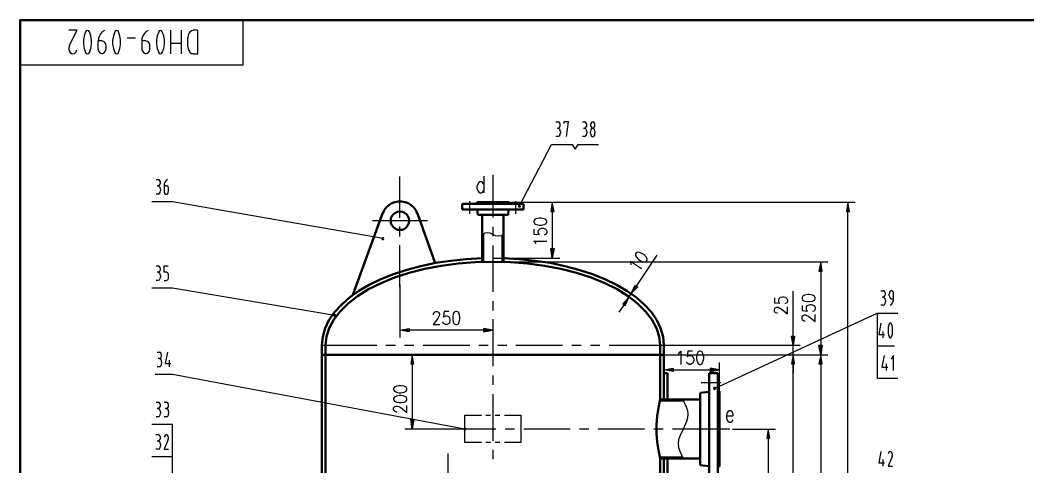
# Model space of a CAD drawing. Header units: millimetres. Extents: x -830 to 4759, y -3917 to 4295.
# Drawn here: x -830 to 1881, y 3094 to 4295 of the extents above; entities that cross this region are included whole.
import ezdxf

# ---------------------------------------------------------------- set-up
doc = ezdxf.new("R2010")
doc.units = ezdxf.units.MM
doc.layers.add('1', color=7, linetype='Continuous')

msp = doc.modelspace()

# ---------------------------------------------------------------- hatches: boundary and pattern name
h = msp.add_hatch(color=0)
h.dxf.hatch_style = 2
h.paths.add_polyline_path([(442, 3802.8), (440, 3804.1), (440, 3806.7), (442, 3808), (444.6, 3806.7), (444.6, 3804.1)])
h = msp.add_hatch(color=0)
h.dxf.hatch_style = 2
h.paths.add_polyline_path([(597.7, 3780.6), (606.2, 3780.6), (601.6, 3805.4)])
h = msp.add_hatch(color=0)
h.dxf.hatch_style = 2
h.paths.add_polyline_path([(1392.6, 3780.6), (1401.1, 3780.6), (1396.5, 3805.4)])
h = msp.add_hatch(color=0)
h.dxf.hatch_style = 2
h.paths.add_polyline_path([(597.7, 3680.9), (606.2, 3680.9), (601.6, 3655.5)])
h = msp.add_hatch(color=0)
h.dxf.hatch_style = 2
h.paths.add_polyline_path([(1319, 3620.3), (1327.5, 3620.3), (1323.6, 3645.7)])
h = msp.add_hatch(color=0)
h.dxf.hatch_style = 2
h.paths.add_polyline_path([(824.4, 3582.5), (831.6, 3578), (814, 3559.7)])
h = msp.add_hatch(color=0)
h.dxf.hatch_style = 2
h.paths.add_polyline_path([(791.2, 3532.3), (797.7, 3527.8), (808.2, 3551.2)])
h = msp.add_hatch(color=0)
h.dxf.hatch_style = 2
h.paths.add_polyline_path([(216.5, 3465.9), (216.5, 3457.4), (191.7, 3461.3)])
h = msp.add_hatch(color=0)
h.dxf.hatch_style = 2
h.paths.add_polyline_path([(416.5, 3465.9), (416.5, 3457.4), (442, 3461.3)])
h = msp.add_hatch(color=0)
h.dxf.hatch_style = 2
h.paths.add_polyline_path([(1244.7, 3445.7), (1253.2, 3445.7), (1249.3, 3420.9)])
h = msp.add_hatch(color=0)
h.dxf.hatch_style = 2
h.paths.add_polyline_path([(1319, 3420.9), (1327.5, 3420.9), (1323.6, 3395.5)])
h = msp.add_hatch(color=0)
h.dxf.hatch_style = 2
h.paths.add_polyline_path([(221.1, 3370.8), (229.5, 3370.8), (225, 3395.5)])
h = msp.add_hatch(color=0)
h.dxf.hatch_style = 2
h.paths.add_polyline_path([(1244.7, 3370.8), (1253.2, 3370.8), (1249.3, 3395.5)])
h = msp.add_hatch(color=0)
h.dxf.hatch_style = 2
h.paths.add_polyline_path([(1244.7, 3370.8), (1253.2, 3370.8), (1249.3, 3395.5)])
h = msp.add_hatch(color=0)
h.dxf.hatch_style = 2
h.paths.add_polyline_path([(1319, 3370.8), (1327.5, 3370.8), (1323.6, 3395.5)])
h = msp.add_hatch(color=0)
h.dxf.hatch_style = 2
h.paths.add_polyline_path([(926.7, 3359), (926.7, 3350.6), (901.3, 3354.5)])
h = msp.add_hatch(color=0)
h.dxf.hatch_style = 2
h.paths.add_polyline_path([(1026.4, 3359), (1026.4, 3350.6), (1051.2, 3354.5)])
h = msp.add_hatch(color=0)
h.dxf.hatch_style = 2
h.paths.add_polyline_path([(221.1, 3220.9), (229.5, 3220.9), (225, 3195.5)])
h = msp.add_hatch(color=0)
h.dxf.hatch_style = 2
h.paths.add_polyline_path([(1051.2, 3192.9), (1049.2, 3194.2), (1049.2, 3196.8), (1051.2, 3198.1), (1053.8, 3196.8), (1053.8, 3194.2)])
h = msp.add_hatch(color=0)
h.dxf.hatch_style = 2
h.paths.add_polyline_path([(1178.3, 3170.7), (1186.7, 3170.7), (1182.2, 3195.5)])

# ---------------------------------------------------------------- linework, layer by layer
at = {"layer": '1', "color": 0, "lineweight": 25}
for points in [[(-830, 4175.5), (-229.8, 4175.5), (-229.8, 4295.4)], [(-697.7, 4226.3), (-676.8, 4268), (-699, 4268)], [(-654, 4264.1), (-657.9, 4253), (-659.9, 4241.9), (-659.9, 4230.2), (-657.9, 4219.1), (-654, 4208.1), (-652.1, 4205.5), (-648.8, 4204.8), (-645.6, 4205.5), (-643.6, 4208.1), (-639.7, 4219.1), (-637.7, 4230.2), (-637.7, 4241.9), (-639.7, 4253), (-643.6, 4264.1), (-645.6, 4266.7), (-648.8, 4267.4), (-652.1, 4266.7), (-654, 4264.1)], [(-603.2, 4267.4), (-609.1, 4264.1), (-613.6, 4258.9), (-616.9, 4253), (-619.5, 4245.9), (-620.2, 4238)], [(-564.8, 4264.1), (-566.7, 4266.7), (-570, 4267.4), (-573.2, 4266.7), (-575.2, 4264.1), (-579.1, 4253), (-581.1, 4241.9), (-581.1, 4230.2), (-579.1, 4219.1), (-575.2, 4208.1), (-573.2, 4205.5), (-570, 4204.8), (-566.7, 4205.5), (-564.8, 4208.1)], [(-565.4, 4208.1), (-561.5, 4219.1), (-559.6, 4230.2), (-559.6, 4241.9), (-561.5, 4253), (-565.4, 4264.1)], [(-485.9, 4267.4), (-491.8, 4264.1), (-496.4, 4258.9), (-499.6, 4253), (-502.2, 4245.9), (-502.9, 4238)], [(-457.3, 4264.1), (-461.2, 4253), (-463.1, 4241.9), (-463.1, 4230.2), (-461.2, 4219.1), (-457.3, 4208.1)], [(-447.5, 4264.1), (-449.4, 4266.7), (-452.7, 4267.4), (-456, 4266.7), (-457.9, 4264.1)], [(-457.9, 4208.1), (-456, 4205.5), (-452.7, 4204.8), (-449.4, 4205.5), (-447.5, 4208.1), (-443.6, 4219.1), (-441.6, 4230.2), (-441.6, 4241.9), (-443.6, 4253), (-447.5, 4264.1)], [(-424.7, 4204.8), (-424.7, 4268)], [(-396.7, 4268), (-396.7, 4204.8)], [(-364.1, 4267.4), (-368.6, 4266.7), (-373.2, 4263.4), (-376.5, 4259.5), (-378.4, 4254.3), (-379.1, 4248.5)], [(-351.7, 4268), (-364.1, 4268)], [(-364.1, 4204.8), (-351.7, 4204.8), (-351.7, 4268)], [(-609.7, 4240), (-620.8, 4240)], [(-620.8, 4238), (-620.8, 4219.1)], [(-598.7, 4225.7), (-599.3, 4230.9), (-601.9, 4235.4), (-605.2, 4238), (-609.7, 4239.3)], [(-519.8, 4247.2), (-542, 4247.2)], [(-491.8, 4240), (-502.9, 4240)], [(-502.9, 4238), (-502.9, 4219.1)], [(-480.7, 4225.7), (-481.4, 4230.9), (-484, 4235.4), (-487.2, 4238), (-491.8, 4239.3)], [(-396.7, 4232.8), (-424.7, 4232.8)], [(-379.7, 4248.5), (-379.7, 4224.3)], [(-697, 4225.7), (-699, 4221.1), (-699, 4216.5), (-697.7, 4212), (-695.1, 4208.1), (-691.8, 4205.5), (-687.9, 4204.8), (-683.4, 4206.1), (-679.5, 4210), (-677.5, 4215.2)], [(-620.8, 4219.1), (-620.2, 4214.6), (-618.2, 4210.7), (-615.6, 4207.4), (-611.7, 4205.5), (-607.8, 4205.5), (-603.9, 4207.4), (-601.3, 4210.7), (-599.3, 4214.6), (-598.7, 4219.1)], [(-598.7, 4219.1), (-598.7, 4225.7)], [(-502.9, 4219.1), (-502.2, 4214.6), (-500.3, 4210.7), (-497.7, 4207.4), (-493.7, 4205.5), (-489.8, 4205.5), (-485.9, 4207.4), (-483.3, 4210.7), (-481.4, 4214.6), (-480.7, 4219.1)], [(-480.7, 4219.1), (-480.7, 4225.7)], [(-379.1, 4224.3), (-378.4, 4218.5), (-376.5, 4213.3), (-373.2, 4209.4), (-368.6, 4206.1), (-364.1, 4205.5)], [(611.4, 4021.7), (617.2, 4021.7)], [(617.2, 4004.8), (619.8, 4005.4), (621.8, 4008), (623.1, 4011.3), (623.1, 4015.2), (621.8, 4018.4), (619.8, 4021), (617.2, 4021.7)], [(639.4, 3982.6), (645.3, 4021.7), (632.9, 4021.7), (632.9, 4017.1)], [(682.4, 4021.7), (688.3, 4021.7)], [(688.3, 4004.8), (690.9, 4005.4), (692.8, 4008), (694.1, 4011.3), (694.1, 4015.2), (692.8, 4018.4), (690.9, 4021), (688.3, 4021.7)], [(710.4, 4021.7), (707.8, 4021), (705.9, 4018.4), (704.5, 4015.2), (704.5, 4011.3), (705.9, 4008), (707.8, 4005.4), (710.4, 4004.8), (713, 4005.4), (715, 4008), (716.3, 4011.3), (716.3, 4015.2), (715, 4018.4), (713, 4021), (710.4, 4021.7)], [(617.2, 4004.1), (614.6, 4004.1)], [(623.1, 3995.6), (622.4, 4000.2), (619.8, 4002.8), (617.2, 4004.1)], [(617.2, 3982.6), (620.5, 3983.9), (622.4, 3987.2), (623.1, 3991.1)], [(623.7, 3995.6), (623.7, 3991.1)], [(688.3, 4004.1), (685.7, 4004.1)], [(694.1, 3995.6), (693.5, 4000.2), (690.9, 4002.8), (688.3, 4004.1)], [(688.3, 3982.6), (691.5, 3983.9), (693.5, 3987.2), (694.1, 3991.1)], [(694.8, 3995.6), (694.8, 3991.1)], [(703.9, 3991.1), (703.9, 3995.6)], [(716.3, 3995.6), (715.6, 3999.5), (714.3, 4002.2), (711.7, 4004.1), (709.1, 4004.1), (706.5, 4002.2), (705.2, 3999.5), (704.5, 3995.6)], [(704.5, 3991.1), (705.2, 3987.2), (706.5, 3984.6), (709.1, 3982.6), (711.7, 3982.6), (714.3, 3984.6), (715.6, 3987.2), (716.3, 3991.1)], [(716.3, 3995.6), (716.3, 3991.1)], [(513, 3795.6), (599.6, 3961.1), (655, 3961.1)], [(617.2, 3982.6), (611.4, 3982.6)], [(655, 3961.1), (662.8, 3948.1), (670.7, 3961.1), (726.1, 3961.1)], [(688.3, 3982.6), (682.4, 3982.6)], [(442, 3879), (442, 3764.3)], [(-464.4, 3866.6), (-458.6, 3866.6)], [(-458.6, 3849.7), (-461.8, 3849.7)], [(-458.6, 3849.7), (-456, 3850.3), (-454, 3852.9), (-452.7, 3856.2), (-452.7, 3860.1), (-454, 3863.4), (-456, 3866), (-458.6, 3866.6)], [(-433.8, 3866.6), (-437.1, 3864), (-440.3, 3860.1), (-442.3, 3854.9), (-442.9, 3849.7)], [(-442.9, 3849.7), (-442.9, 3836)], [(-437.1, 3849.7), (-442.9, 3849.7)], [(191.7, 3763.7), (191.7, 3874.4)], [(191.7, 3765), (191.7, 3872.5)], [(417.2, 3854.2), (413.9, 3858.8), (411.3, 3860.8), (406.8, 3860.8), (403.5, 3858.8), (400.9, 3854.2), (398.9, 3847.7), (398.9, 3843.8), (400.9, 3837.3), (403.5, 3832.7), (406.8, 3830.8), (411.3, 3830.8), (413.9, 3832.7), (417.2, 3837.3)], [(417.2, 3875.7), (417.2, 3830.8)], [(-458.6, 3827.5), (-464.4, 3827.5)], [(-452.7, 3840.6), (-453.3, 3845.1), (-456, 3847.7), (-458.6, 3849)], [(-458.6, 3827.5), (-455.3, 3828.8), (-453.3, 3832.1), (-452.7, 3836)], [(-452, 3840.6), (-452, 3836)], [(-442.9, 3836), (-442.3, 3832.1), (-441, 3829.5), (-438.4, 3827.5), (-435.8, 3827.5), (-433.1, 3829.5), (-431.8, 3832.1), (-431.2, 3836)], [(-430.5, 3841.2), (-431.2, 3845.1), (-433.1, 3848.4), (-436.4, 3849)], [(-430.5, 3836), (-430.5, 3840.6)], [(145.5, 3707.6), (-420.1, 3806.7), (-475.5, 3806.7)], [(379.4, 3774.7), (379.4, 3808.6)], [(485, 3805.4), (621.8, 3805.4)], [(503.9, 3774.7), (503.9, 3808.6)], [(513, 3798.2), (511, 3797.5), (510.4, 3795.6), (511, 3793.6), (513, 3793), (514.9, 3793.6), (515.6, 3795.6), (514.9, 3797.5), (513, 3798.2)], [(513, 3796.9), (511.7, 3796.2), (512.3, 3794.3), (513.6, 3794.3), (514.3, 3796.2), (513, 3796.9)], [(553.4, 3805.4), (1416.7, 3805.4)], [(597.7, 3780.6), (606.2, 3780.6), (601.6, 3805.4), (597.7, 3780.6)], [(1392.6, 3780.6), (1401.1, 3780.6), (1396.5, 3805.4), (1392.6, 3780.6)], [(601.6, 3780.6), (601.6, 3680.9)], [(1396.5, -178.5), (1396.5, 3780.6)], [(266, 3755.8), (117.5, 3755.8)], [(552.1, 3751.9), (553.4, 3748), (558.6, 3745.4), (567.1, 3744.1), (571.6, 3744.1), (580.1, 3745.4), (585.3, 3748), (586.6, 3751.9), (586.6, 3754.5), (585.3, 3758.5), (580.1, 3761.1), (571.6, 3762.4), (567.1, 3762.4), (558.6, 3761.1), (553.4, 3758.5), (552.1, 3754.5), (552.1, 3751.9)], [(191.7, 3715.4), (191.7, 3740.2)], [(191.7, 3713.5), (191.7, 3738.3)], [(470, 3718.7), (462.8, 3715.4), (455.6, 3714.1), (448.5, 3715.4), (442, 3718.7), (434.8, 3722), (427.6, 3723.3), (420.5, 3722), (413.3, 3718.7)], [(442, 3739.6), (442, 3714.1)], [(552.1, 3733), (552.1, 3720), (567.1, 3718.7), (565.1, 3720), (563.8, 3723.9), (563.8, 3727.8), (565.1, 3731.7), (568.4, 3734.3), (573.6, 3735.6), (576.8, 3735.6), (582, 3734.3), (585.3, 3731.7), (586.6, 3727.8), (586.6, 3723.9), (585.3, 3720), (583.4, 3718.7), (580.1, 3717.4)], [(145.5, 3710.2), (143.5, 3709.6), (142.9, 3707.6), (143.5, 3705.7), (145.5, 3705), (147.4, 3705.7), (148.1, 3707.6), (147.4, 3709.6), (145.5, 3710.2)], [(145.5, 3708.9), (144.2, 3708.3), (144.8, 3706.3), (146.1, 3706.3), (146.8, 3708.3), (145.5, 3708.9)], [(191.7, 3583.2), (191.7, 3690)], [(191.7, 3577.3), (191.7, 3688.1)], [(442, 3689.4), (442, 3564.3)], [(558.6, 3694.6), (556.6, 3697.2), (552.1, 3701.1), (586.6, 3701.1)], [(597.7, 3680.9), (606.2, 3680.9), (601.6, 3655.5), (597.7, 3680.9)], [(825.7, 3666.6), (825.1, 3662.7), (827.7, 3657.5), (833.6, 3651.6), (838.1, 3649), (845.3, 3645.1), (851.2, 3645.1), (854.4, 3647), (856.4, 3649.6), (857, 3653.5), (854.4, 3658.8), (847.9, 3664.6), (844, 3667.2), (836.2, 3670.5), (831, 3671.1), (827, 3669.2), (825.7, 3666.6)], [(827.7, 3579.9), (883.7, 3663.3)], [(-464.4, 3634.6), (-458.6, 3634.6)], [(-458.6, 3617.1), (-456, 3617.7), (-454, 3620.3), (-452.7, 3623.6), (-452.7, 3627.5), (-454, 3630.7), (-456, 3633.3), (-458.6, 3634)], [(-436.4, 3617.1), (-442.9, 3617.1), (-442.9, 3634.6), (-431.8, 3634.6)], [(442, 3655.5), (621.8, 3655.5)], [(442, 3645.7), (1343.1, 3645.7)], [(814, 3637.3), (814, 3640.5), (812.1, 3647), (841.4, 3627.5)], [(1319, 3620.3), (1327.5, 3620.3), (1323.6, 3645.7), (1319, 3620.3)], [(-458.6, 3617.1), (-461.2, 3617.1)], [(-452.7, 3608.6), (-453.3, 3613.1), (-456, 3615.8), (-458.6, 3617.1)], [(-452, 3608.6), (-452, 3604)], [(-430.5, 3608.6), (-431.2, 3613.1), (-433.8, 3615.8), (-436.4, 3617.1)], [(-430.5, 3604), (-430.5, 3608.6)], [(1323.6, 3620.3), (1323.6, 3420.9)], [(-458.6, 3594.9), (-464.4, 3594.9)], [(-458.6, 3595.6), (-455.3, 3596.9), (-453.3, 3600.1), (-452.7, 3604)], [(-442.9, 3594.9), (-436.4, 3594.9)], [(-436.4, 3595.6), (-433.1, 3596.9), (-431.2, 3600.1), (-430.5, 3604)], [(191.7, 3583.2), (191.7, 3441.8)], [(824.4, 3582.5), (831.6, 3578), (814, 3559.7), (824.4, 3582.5)], [(16.5, 3501.1), (-420.1, 3574.1), (-475.5, 3574.1)], [(791.2, 3532.3), (797.7, 3527.8), (808.2, 3551.2), (791.2, 3532.3)], [(802.9, 3554.5), (825.1, 3540.2)], [(808.2, 3563), (830.3, 3548)], [(808.2, 3551.2), (814, 3559.7)], [(1199.1, 3548), (1199.1, 3535), (1214.1, 3533.7), (1212.1, 3535), (1210.8, 3538.9), (1210.8, 3542.8), (1212.1, 3546.7), (1215.4, 3549.9), (1220.6, 3551.2), (1223.9, 3551.2), (1229.1, 3549.9), (1232.3, 3546.7), (1234.3, 3542.8), (1234.3, 3538.9), (1232.3, 3535), (1230.4, 3533.7), (1227.1, 3532.3)], [(1249.3, 3445.7), (1249.3, 3566.2)], [(1273.4, 3546), (1274.7, 3542.1), (1279.9, 3539.5), (1288.4, 3538.2), (1292.9, 3538.2), (1301.4, 3539.5), (1306.6, 3542.1), (1308.6, 3546), (1308.6, 3549.3), (1306.6, 3553.2), (1301.4, 3555.8), (1292.9, 3557.1), (1288.4, 3557.1), (1279.9, 3555.8), (1274.7, 3553.2), (1273.4, 3549.3), (1273.4, 3546)], [(1485.8, 3567.5), (1491.7, 3567.5)], [(1491.7, 3550.6), (1494.3, 3551.2), (1496.2, 3553.9), (1497.5, 3557.1), (1497.5, 3561), (1496.2, 3564.3), (1494.3, 3566.9), (1491.7, 3567.5)], [(1507.3, 3559.1), (1507.3, 3554.5)], [(1519.7, 3559.1), (1519, 3563), (1517.7, 3565.6), (1515.1, 3567.5), (1512.5, 3567.5), (1509.9, 3565.6), (1508.6, 3563), (1508, 3559.1)], [(1508, 3554.5), (1508.6, 3549.9), (1511.2, 3547.3), (1513.8, 3546)], [(1519.7, 3546.7), (1519.7, 3559.1)], [(442, 3539.5), (442, 3514.1)], [(794.5, 3530.4), (780.8, 3509.5)], [(1207.6, 3506.9), (1205.6, 3506.9), (1202.4, 3508.2), (1200.4, 3509.5), (1199.1, 3512.1), (1199.1, 3517.4), (1200.4, 3520.6), (1202.4, 3521.9), (1205.6, 3523.2), (1208.9, 3523.2), (1212.1, 3521.9), (1217.4, 3518.7), (1234.3, 3505.6), (1234.3, 3524.5)], [(1273.4, 3527.8), (1273.4, 3514.1), (1288.4, 3512.8), (1286.4, 3514.1), (1285.1, 3518), (1285.1, 3522.6), (1286.4, 3526.5), (1289.7, 3529.1), (1294.9, 3530.4), (1298.2, 3530.4), (1303.4, 3529.1), (1306.6, 3526.5), (1308.6, 3522.6), (1308.6, 3518), (1306.6, 3514.1), (1304.7, 3512.8), (1301.4, 3511.5)], [(1491.7, 3528.4), (1485.8, 3528.4)], [(1491.7, 3549.9), (1489.1, 3549.9)], [(1497.5, 3541.5), (1496.9, 3546), (1494.3, 3548.6), (1491.7, 3549.9)], [(1491.7, 3528.4), (1494.9, 3529.7), (1496.9, 3533), (1497.5, 3536.9)], [(1498.2, 3541.5), (1498.2, 3536.9)], [(1510.6, 3528.4), (1514.5, 3531), (1517.1, 3535.6), (1519, 3540.8), (1519.7, 3546.7)], [(1513.8, 3546), (1519.7, 3546)], [(16.5, 3503.7), (14.5, 3503), (13.9, 3501.1), (14.5, 3499.1), (16.5, 3498.5), (18.4, 3499.1), (19.1, 3501.1), (18.4, 3503), (16.5, 3503.7)], [(16.5, 3502.4), (15.2, 3501.7), (15.8, 3499.8), (17.1, 3499.8), (17.8, 3501.7), (16.5, 3502.4)], [(282.3, 3503), (282.3, 3505), (283.6, 3508.2), (284.9, 3510.2), (287.5, 3511.5), (292.7, 3511.5), (295.3, 3510.2), (296.6, 3508.2), (297.9, 3505), (297.9, 3501.7), (296.6, 3498.5), (294, 3493.3), (281, 3476.3), (299.3, 3476.3)], [(323.4, 3511.5), (310.3, 3511.5), (308.4, 3496.5), (310.3, 3498.5), (314.2, 3499.8), (318.1, 3499.8), (322.1, 3498.5), (324.7, 3495.2), (326, 3490), (326, 3486.7), (324.7, 3481.5), (322.1, 3478.3), (318.1, 3476.3), (314.2, 3476.3), (310.3, 3478.3), (308.4, 3480.2), (307.1, 3483.5)], [(342.3, 3511.5), (337.7, 3510.2), (335.1, 3505), (333.8, 3496.5), (333.8, 3491.3), (335.1, 3483.5), (337.7, 3478.3), (342.3, 3476.3), (344.9, 3476.3), (348.8, 3478.3), (351.4, 3483.5), (352.7, 3491.3), (352.7, 3496.5), (351.4, 3505), (348.8, 3510.2), (344.9, 3511.5), (342.3, 3511.5)], [(1038.2, 3304.9), (1475.4, 3507.6), (1530.8, 3507.6)], [(1281.9, 3486.1), (1279.9, 3486.1), (1276.7, 3487.4), (1274.7, 3488.7), (1273.4, 3491.9), (1273.4, 3497.2), (1274.7, 3499.8), (1276.7, 3501.1), (1279.9, 3502.4), (1283.2, 3502.4), (1286.4, 3501.1), (1291.6, 3498.5), (1308.6, 3484.8), (1308.6, 3503.7)], [(1475.4, 3507.6), (1475.4, 3419.6), (1521.7, 3419.6)], [(442, 3491.3), (442, 3441.8)], [(442, 3489.3), (442, 3364.2)], [(1485.8, 3480.2), (1480, 3449.6), (1494.9, 3449.6)], [(1513.2, 3478.3), (1511.9, 3480.2), (1509.3, 3480.2), (1508, 3478.3), (1505.4, 3469.8), (1504.7, 3460.7), (1505.4, 3451.6), (1508, 3443.1)], [(1513.8, 3443.1), (1516.4, 3451.6), (1517.1, 3460.7), (1516.4, 3469.8), (1513.8, 3478.3)], [(216.5, 3465.9), (216.5, 3457.4), (191.7, 3461.3), (216.5, 3465.9)], [(416.5, 3461.3), (216.5, 3461.3)], [(416.5, 3465.9), (416.5, 3457.4), (442, 3461.3), (416.5, 3465.9)], [(1244.7, 3445.7), (1253.2, 3445.7), (1249.3, 3420.9), (1244.7, 3445.7)], [(1490.4, 3458.1), (1490.4, 3441.1)], [(1508, 3443.1), (1509.3, 3441.1), (1511.9, 3441.1), (1513.2, 3443.1)], [(-18.1, 3420.9), (129.2, 3420.9)], [(153.9, 3420.9), (179.4, 3420.9)], [(204.1, 3420.9), (228.9, 3420.9)], [(254.3, 3420.9), (379.4, 3420.9)], [(404.2, 3420.9), (428.9, 3420.9)], [(454.3, 3420.9), (479.1, 3420.9)], [(503.9, 3420.9), (629, 3420.9)], [(654.4, 3420.9), (679.1, 3420.9)], [(703.9, 3420.9), (729.3, 3420.9)], [(754.1, 3420.9), (901.3, 3420.9)], [(901.3, 3420.9), (1268.8, 3420.9)], [(1249.3, 3395.5), (1249.3, 3420.9)], [(1319, 3420.9), (1327.5, 3420.9), (1323.6, 3395.5), (1319, 3420.9)], [(1475.4, 3419.6), (1475.4, 3332.3), (1530.8, 3332.3)], [(-461.8, 3402), (-455.3, 3402)], [(-455.3, 3385.1), (-452.7, 3385.7), (-450.7, 3388.3), (-449.4, 3391.6), (-449.4, 3395.5), (-450.7, 3398.8), (-452.7, 3401.4), (-455.3, 3402)], [(-433.8, 3402), (-440.3, 3371.4), (-424.7, 3371.4)], [(302.5, 3395.5), (204.8, 3395.5)], [(221.1, 3370.8), (229.5, 3370.8), (225, 3395.5), (221.1, 3370.8)], [(901.3, 3395.5), (1268.8, 3395.5)], [(901.3, 3395.5), (1343.1, 3395.5)], [(901.3, 3395.5), (1268.8, 3395.5)], [(940.4, 3398.1), (943, 3399.4), (946.9, 3404.6), (946.9, 3369.4)], [(978.9, 3404.6), (965.8, 3404.6), (964.5, 3389.6), (965.8, 3391.6), (969.7, 3392.9), (973.7, 3392.9), (977.6, 3391.6), (980.8, 3388.3), (982.1, 3383.1), (982.1, 3379.9), (980.8, 3374.7), (977.6, 3371.4), (973.7, 3369.4), (969.7, 3369.4), (965.8, 3371.4), (964.5, 3372.7), (963.2, 3376.6)], [(997.8, 3404.6), (993.9, 3403.3), (991.3, 3398.1), (989.9, 3389.6), (989.9, 3384.4), (991.3, 3376.6), (993.9, 3371.4), (997.8, 3369.4), (1000.4, 3369.4), (1004.3, 3371.4), (1006.9, 3376.6), (1008.8, 3384.4), (1008.8, 3389.6), (1006.9, 3398.1), (1004.3, 3403.3), (1000.4, 3404.6), (997.8, 3404.6)], [(1025.1, 3395.5), (1343.1, 3395.5)], [(1244.7, 3370.8), (1253.2, 3370.8), (1249.3, 3395.5), (1244.7, 3370.8)], [(1244.7, 3370.8), (1253.2, 3370.8), (1249.3, 3395.5), (1244.7, 3370.8)], [(1319, 3370.8), (1327.5, 3370.8), (1323.6, 3395.5), (1319, 3370.8)], [(1494.3, 3392.9), (1488.4, 3362.3), (1504.1, 3362.3)], [(1519, 3353.2), (1519, 3392.9), (1513.2, 3383.8)], [(-455.3, 3362.9), (-461.8, 3362.9)], [(-455.3, 3385.1), (-458.6, 3385.1)], [(-449.4, 3376), (-450.1, 3380.5), (-452.7, 3383.1), (-455.3, 3384.4)], [(-455.3, 3362.9), (-452, 3364.2), (-450.1, 3367.5), (-449.4, 3371.4)], [(-449.4, 3376), (-449.4, 3371.4)], [(-429.2, 3380.5), (-429.2, 3362.9)], [(225, 3370.8), (225, 3220.9)], [(901.3, 3305.6), (901.3, 3374.7)], [(1051.2, 3297.1), (1051.2, 3374.7)], [(1249.3, 2270.9), (1249.3, 3370.8)], [(1249.3, 3370.8), (1249.3, 3346)], [(1323.6, 3370.8), (1323.6, 970.9)], [(1499.5, 3370.8), (1499.5, 3353.2)], [(366.4, 3195.5), (-420.1, 3342.1), (-466.4, 3342.1)], [(442, 3339.5), (442, 3314.7)], [(926.7, 3359), (926.7, 3350.6), (901.3, 3354.5), (926.7, 3359)], [(926.7, 3354.5), (1026.4, 3354.5)], [(1026.4, 3359), (1026.4, 3350.6), (1051.2, 3354.5), (1026.4, 3359)], [(174.8, 3301.7), (176.8, 3297.1), (182, 3294.5), (189.8, 3293.2), (195, 3293.2), (203.5, 3294.5), (208.7, 3297.1), (210, 3301.7), (210, 3304.3), (208.7, 3308.2), (203.5, 3310.8), (195, 3312.1), (189.8, 3312.1), (182, 3310.8), (176.8, 3308.2), (174.8, 3304.3), (174.8, 3301.7)], [(1002.3, 3320.6), (1054.5, 3320.6)], [(1038.2, 3307.5), (1036.2, 3306.9), (1035.6, 3304.9), (1036.2, 3303), (1038.2, 3302.3), (1040.1, 3303), (1040.8, 3304.9), (1040.1, 3306.9), (1038.2, 3307.5)], [(174.8, 3275), (176.8, 3270.4), (182, 3267.8), (189.8, 3266.5), (195, 3266.5), (203.5, 3267.8), (208.7, 3270.4), (210, 3275), (210, 3277.6), (208.7, 3281.5), (203.5, 3284.1), (195, 3285.4), (189.8, 3285.4), (182, 3284.1), (176.8, 3281.5), (174.8, 3277.6), (174.8, 3275)], [(442, 3289.3), (442, 3164.2)], [(1038.2, 3306.2), (1036.9, 3305.6), (1037.5, 3303.6), (1038.8, 3303.6), (1039.5, 3305.6), (1038.2, 3306.2)], [(-464.4, 3267.8), (-458.6, 3267.8)], [(-458.6, 3250.9), (-456, 3251.5), (-454, 3254.1), (-452.7, 3257.4), (-452.7, 3261.3), (-454, 3264.5), (-456, 3267.1), (-458.6, 3267.8)], [(-442.9, 3267.8), (-436.4, 3267.8)], [(-436.4, 3250.9), (-433.8, 3251.5), (-431.8, 3254.1), (-430.5, 3257.4), (-430.5, 3261.3), (-431.8, 3264.5), (-433.8, 3267.1), (-436.4, 3267.8)], [(183.3, 3241.1), (182, 3241.1), (178.7, 3243), (176.8, 3244.3), (174.8, 3246.9), (174.8, 3252.2), (176.8, 3254.8), (178.7, 3256.1), (182, 3257.4), (185.2, 3257.4), (188.5, 3256.1), (193.7, 3253.5), (210, 3239.8), (210, 3258.7)], [(952.8, 3275), (961.9, 3255.4), (965.2, 3245.6), (966.5, 3235.2), (965.2, 3225.4), (962.6, 3215.7), (953.5, 3195.5), (944.3, 3175.9), (941.1, 3166.1), (939.8, 3155.7), (941.1, 3145.9), (944.3, 3136.2), (953.5, 3116)], [(-458.6, 3228.7), (-464.4, 3228.7)], [(-458.6, 3250.9), (-461.2, 3250.9)], [(-452.7, 3241.7), (-453.3, 3246.3), (-456, 3248.9), (-458.6, 3250.2)], [(-458.6, 3228.7), (-455.3, 3230), (-453.3, 3233.3), (-452.7, 3237.2)], [(-452, 3241.7), (-452, 3237.2)], [(-436.4, 3228.7), (-442.9, 3228.7)], [(-436.4, 3250.9), (-439.7, 3250.9)], [(-430.5, 3241.7), (-431.2, 3246.3), (-433.8, 3248.9), (-436.4, 3250.2)], [(-436.4, 3228.7), (-433.1, 3230), (-431.2, 3233.3), (-430.5, 3237.2)], [(-430.5, 3241.7), (-430.5, 3237.2)], [(410.7, 3159), (366.4, 3159), (366.4, 3232.6), (410.7, 3232.6)], [(423.1, 3232.6), (435.4, 3232.6)], [(447.8, 3232.6), (460.2, 3232.6)], [(516.9, 3232.6), (516.9, 3159), (472.6, 3159)], [(472.6, 3232.6), (516.9, 3232.6)], [(1070.1, 3231.3), (1087.7, 3231.3), (1087.7, 3235.2), (1086.4, 3239.8), (1085.1, 3241.7), (1081.8, 3244.3), (1077.3, 3244.3), (1074, 3241.7), (1071.4, 3237.8), (1070.1, 3231.3), (1070.1, 3226.7), (1071.4, 3220.2), (1074, 3216.3), (1077.3, 3213.7), (1081.8, 3213.7), (1085.1, 3216.3), (1087.7, 3220.2)], [(-420.1, 3120.5), (-420.1, 3207.9), (-475.5, 3207.9)], [(221.1, 3220.9), (229.5, 3220.9), (225, 3195.5), (221.1, 3220.9)], [(-465.1, 3180.5), (-458.6, 3180.5)], [(-458.6, 3163.5), (-456, 3164.2), (-454, 3166.8), (-452.7, 3170.1), (-452.7, 3174), (-454, 3177.2), (-456, 3179.8), (-458.6, 3180.5)], [(-437.1, 3179.8), (-440.3, 3177.9), (-442.9, 3174)], [(-431.8, 3167.5), (-431.2, 3172), (-431.8, 3175.9), (-433.8, 3179.2), (-437.1, 3180.5)], [(295.3, 3195.5), (204.8, 3195.5)], [(449.8, 3195.5), (295.3, 3195.5)], [(366.4, 3198.1), (364.4, 3197.4), (363.8, 3195.5), (364.4, 3193.5), (366.4, 3192.9), (368.3, 3193.5), (369, 3195.5), (368.3, 3197.4), (366.4, 3198.1)], [(366.4, 3196.8), (365.1, 3196.1), (365.7, 3194.2), (367, 3194.2), (367.7, 3196.1), (366.4, 3196.8)], [(499.9, 3195.5), (474.5, 3195.5)], [(649.8, 3195.5), (524.7, 3195.5)], [(700, 3195.5), (674.6, 3195.5)], [(849.9, 3195.5), (724.7, 3195.5)], [(900, 3195.5), (874.6, 3195.5)], [(1079.2, 3195.5), (924.8, 3195.5)], [(1086.4, 3195.5), (1202.4, 3195.5)], [(1178.3, 3170.7), (1186.7, 3170.7), (1182.2, 3195.5), (1178.3, 3170.7)], [(-458.6, 3162.9), (-461.8, 3162.9)], [(-452.7, 3154.4), (-453.3, 3159), (-456, 3161.6), (-458.6, 3162.9)], [(-458.6, 3141.4), (-455.3, 3142.7), (-453.3, 3145.9), (-452.7, 3149.9)], [(-452.7, 3154.4), (-452.7, 3149.9)], [(-431.8, 3167.5), (-442.9, 3141.4), (-430.5, 3141.4)], [(435.4, 3159), (423.1, 3159)], [(460.2, 3159), (447.8, 3159)], [(1182.2, 3170.7), (1182.2, 2721.1)], [(-420.1, 3032.6), (-420.1, 3120.5), (-475.5, 3120.5)], [(-458.6, 3141.4), (-465.1, 3141.4)], [(321.4, 3022.1), (321.4, 3129.7)], [(442, 3139.4), (442, 3114.7)], [(1485.8, 3134.9), (1480, 3104.2), (1494.9, 3104.2)], [(1515.8, 3121.8), (1516.4, 3126.4), (1515.8, 3130.3), (1513.8, 3133.6), (1510.6, 3134.9), (1507.3, 3132.9), (1504.7, 3129)], [(1515.8, 3121.8), (1504.7, 3095.8), (1517.1, 3095.8)], [(1490.4, 3113.4), (1490.4, 3095.8)]]:
    msp.add_lwpolyline(points, dxfattribs=at)
at = {"layer": '1', "color": 0, "lineweight": 50}
for points in [[(-830, -3912.2), (-830, 4295.4), (4758.8, 4295.4), (4758.8, -3912.2), (-830, -3912.2)], [(238, 3775.4), (234.1, 3783.9), (228.9, 3791), (221.7, 3797.5), (213.9, 3802.8), (205.4, 3806), (196.3, 3808), (187.2, 3808), (178.1, 3806), (169.6, 3802.8), (161.8, 3797.5), (154.6, 3791), (149.4, 3783.9), (145.5, 3775.4)], [(524.1, 3801.5), (359.2, 3801.5)], [(359.2, 3785.8), (359.2, 3801.5)], [(398.3, 3805.4), (485, 3805.4)], [(398.3, 3801.5), (398.3, 3805.4)], [(485, 3801.5), (485, 3805.4)], [(524.1, 3801.5), (524.1, 3785.8)], [(64.7, 3556.5), (144.8, 3775.4)], [(191.7, 3780.6), (185.2, 3780), (179.4, 3777.4), (174.1, 3773.4), (170.2, 3768.2), (167.6, 3762.4), (167, 3755.8), (167.6, 3749.3), (170.2, 3743.5), (174.1, 3738.3), (179.4, 3734.3), (185.2, 3731.7), (191.7, 3731.1), (198.3, 3731.7), (204.1, 3734.3), (209.3, 3738.3), (213.2, 3743.5), (215.8, 3749.3), (216.5, 3755.8), (215.8, 3762.4), (213.2, 3768.2), (209.3, 3773.4), (204.1, 3777.4), (198.3, 3780), (191.7, 3780.6)], [(286.9, 3641.8), (238.7, 3775.4)], [(359.2, 3785.8), (524.1, 3785.8)], [(399.6, 3785.8), (400.9, 3771.5)], [(400.9, 3771.5), (482.4, 3771.5)], [(413.3, 3645.7), (413.3, 3771.5)], [(470, 3645.7), (470, 3771.5)], [(483.7, 3785.8), (482.4, 3771.5)], [(415.9, 3645.1), (415.9, 3720)], [(467.4, 3645.1), (467.4, 3717.4)], [(413.3, 3655.5), (370.3, 3652.9), (328.6, 3648.3), (287.5, 3642.5), (247.8, 3634), (210, 3623.6), (174.1, 3611.8), (140.3, 3598.8), (109, 3583.8), (81, 3566.9), (55.6, 3549.3), (34.1, 3529.7), (15.8, 3509.5), (0.8, 3488.7), (-9.6, 3466.5), (-16.1, 3443.7), (-18.1, 3420.9), (-18.1, 3395.5)], [(891.6, 3420.9), (889, 3444.4), (881.8, 3467.2), (869.4, 3490), (852.5, 3512.1), (831, 3533), (805.5, 3553.2), (776.2, 3571.4), (743, 3587.7), (705.9, 3602.7), (666.8, 3615.8), (624.4, 3626.2), (580.7, 3634.6), (535.1, 3640.5), (488.9, 3644.4), (442, 3645.7), (394.4, 3644.4), (348.1, 3640.5), (302.5, 3634.6), (258.9, 3626.2), (216.5, 3615.8), (177.4, 3602.7), (140.9, 3587.7), (107, 3571.4), (77.7, 3553.2), (52.3, 3533), (30.8, 3512.1), (13.9, 3490), (1.5, 3467.2), (-5.7, 3444.4), (-8.3, 3420.9)], [(901.3, 3420.9), (899.4, 3443.7), (892.9, 3466.5), (882.4, 3488.7), (868.1, 3509.5), (849.2, 3529.7), (827.7, 3549.3), (802.3, 3566.9), (774.3, 3583.8), (743, 3598.8), (709.8, 3611.8), (673.3, 3623.6), (635.5, 3634), (595.7, 3642.5), (554.7, 3648.3), (513, 3652.9), (470, 3654.8)], [(-8.3, 3395.5), (-8.3, 3420.9)], [(891.6, 3395.5), (891.6, 3420.9)], [(901.3, 3395.5), (901.3, 3420.9)], [(-18.1, 3395.5), (901.3, 3395.5)], [(-18.1, 3395.5), (-18.1, 2398.6)], [(-8.3, 3395.5), (-8.3, 2390.7)], [(891.6, 3395.5), (891.6, 3275)], [(901.3, 3395.5), (901.3, 3275)], [(911.8, 3346), (901.3, 3346)], [(911.8, 3346), (911.8, 3275)], [(1023.8, 3346), (1023.8, 3045.6)], [(1023.8, 3346), (1047.3, 3346)], [(1047.3, 3045.6), (1047.3, 3346)], [(1023.8, 3295.8), (999.7, 3293.2)], [(999.7, 3293.2), (999.7, 3098.4)], [(1047.3, 3297.1), (1051.2, 3297.1)], [(1051.2, 3297.1), (1051.2, 3094.5)], [(891.6, 3275), (887, 3252.2), (883.7, 3230), (881.8, 3207.2), (881.8, 3183.7), (883.7, 3160.9), (887, 3138.8), (891.6, 3116)], [(890.9, 3272.4), (954.8, 3272.4)], [(891.6, 3275), (999.7, 3275)], [(890.9, 3119.2), (952.2, 3119.2)], [(891.6, 3116), (891.6, 2832.5)], [(891.6, 3116), (999.7, 3116)], [(901.3, 3116), (901.3, 2832.5)], [(911.8, 3116), (911.8, 3045.6)], [(1023.8, 3095.8), (999.7, 3098.4)], [(1047.3, 3094.5), (1051.2, 3094.5)]]:
    msp.add_lwpolyline(points, dxfattribs=at)

doc.saveas('drawing.dxf')
